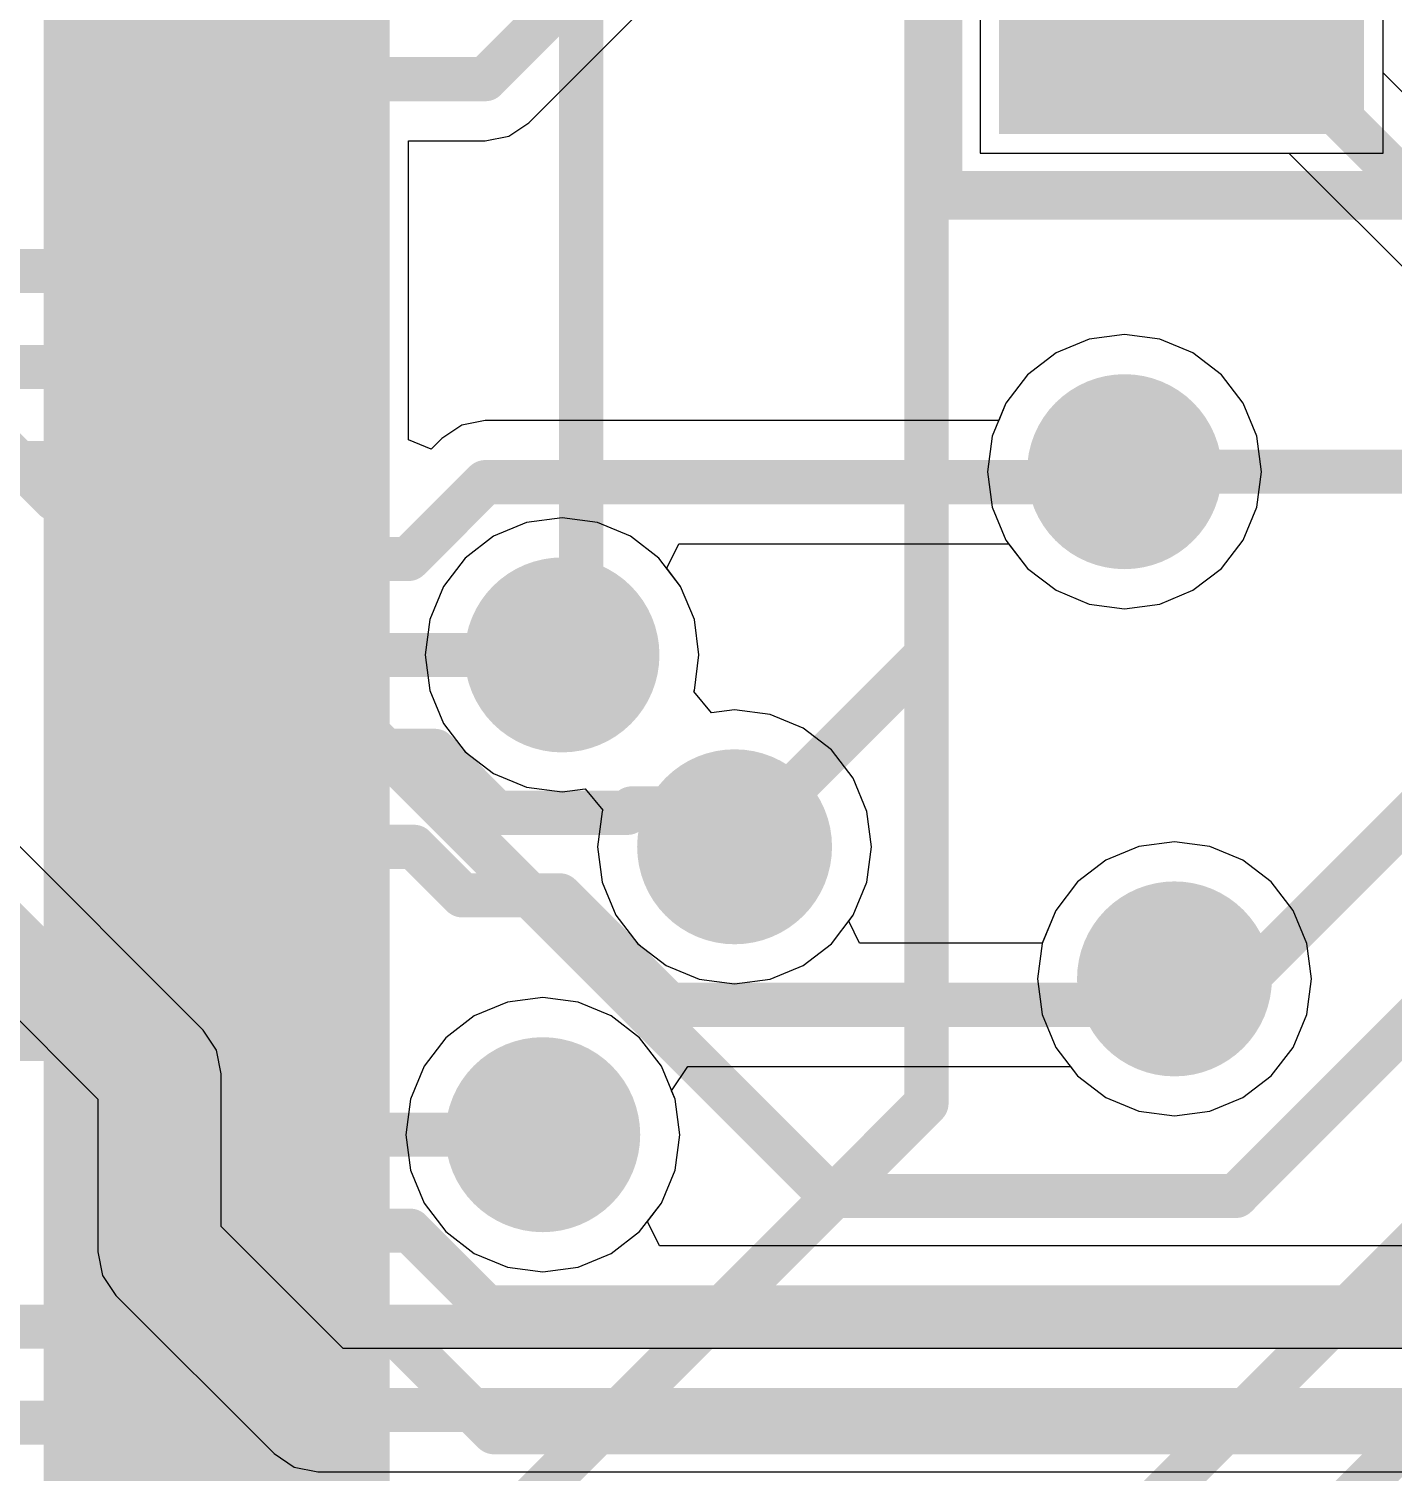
# Model space of a CAD drawing. Header units: millimetres. Extents: x 0 to 7.44, y -3.03 to 0.
# Drawn here: x 5.0362 to 5.3163, y -1.4354 to -1.1393 of the extents above; entities that cross this region are included whole.
import ezdxf

# ---------------------------------------------------------------- set-up
doc = ezdxf.new("R2010")
doc.units = ezdxf.units.MM
doc.header["$MEASUREMENT"] = 0
for name, color, linetype in [('BottomLayer', 5, 'Continuous'), ('BottomSolder', 6, 'Continuous'), ('Mechanical1', 6, 'Continuous'), ('MidLayer1', 16, 'Continuous'), ('MidLayer2', 76, 'Continuous'), ('MultiLayer', 9, 'Continuous'), ('PadHoleLayer', 156, 'Continuous'), ('TopLayer', 1, 'Continuous'), ('TopOverlay', 2, 'Continuous'), ('TopPaste', 8, 'Continuous'), ('TopSolder', 216, 'Continuous'), ('ViaHoleLayer', 16, 'Continuous')]:
    doc.layers.add(name, color=color, linetype=linetype)

# ---------------------------------------------------------------- blocks, each defined once
blk = doc.blocks.new('51022_0200_1')
at = {"layer": 'BottomLayer', "const_width": 0.03346}
blk.add_lwpolyline([(0.03327, -0.025, 1), (0.06673, -0.025, 1)], format="xyb", close=True, dxfattribs=at)
at = {"layer": 'BottomLayer'}
blk.add_solid([(-0.08346, -0.05846), (-0.01654, -0.05846), (-0.08346, 0.00846), (-0.01654, 0.00846)], dxfattribs=at)
at = {"layer": 'BottomSolder', "const_width": 0.03746}
blk.add_lwpolyline([(0.03127, -0.025, 1), (0.06873, -0.025, 1)], format="xyb", close=True, dxfattribs=at)
at = {"layer": 'BottomSolder'}
blk.add_solid([(-0.08746, -0.06246), (-0.01254, -0.06246), (-0.08746, 0.01246), (-0.01254, 0.01246)], dxfattribs=at)
at = {"layer": 'Mechanical1'}
for p, q in [((-0.08591, 0.05582), (-0.08591, 0.03942)), ((-0.08591, 0.05582), (-0.07888, 0.05582)), ((-0.07888, 0.05582), (-0.07654, 0.05504)), ((-0.07654, 0.05504), (-0.07576, 0.05426)), ((-0.07576, 0.05426), (-0.07498, 0.0527)), ((-0.06974, 0.05348), (-0.07052, 0.05192)), ((-0.06818, 0.05504), (-0.06974, 0.05348)), ((-0.06662, 0.05582), (-0.06818, 0.05504)), ((-0.0635, 0.05582), (-0.06662, 0.05582)), ((-0.06193, 0.05504), (-0.0635, 0.05582)), ((-0.06037, 0.05348), (-0.06193, 0.05504)), ((-0.05959, 0.05192), (-0.06037, 0.05348)), ((-0.04873, 0.05582), (-0.05498, 0.03942)), ((-0.04249, 0.03942), (-0.04873, 0.05582)), ((-0.03866, 0.05582), (-0.03866, 0.03942)), ((-0.03866, 0.05582), (-0.03163, 0.05582)), ((-0.03163, 0.05582), (-0.02929, 0.05504)), ((-0.02929, 0.05504), (-0.02851, 0.05426)), ((-0.02851, 0.05426), (-0.02772, 0.0527)), ((-0.02405, 0.05582), (-0.02405, 0.03942)), ((-0.02405, 0.05582), (-0.01859, 0.05582)), ((-0.01859, 0.05582), (-0.01624, 0.05504)), ((-0.01624, 0.05504), (-0.01468, 0.05348)), ((-0.01468, 0.05348), (-0.0139, 0.05192)), ((0.01359, 0.05582), (0.00344, 0.05582)), ((0.00344, 0.05582), (0.00344, 0.03942)), ((0.01633, 0.05582), (0.01633, 0.03942)), ((0.01633, 0.05582), (0.02179, 0.05582)), ((0.02179, 0.05582), (0.02414, 0.05504)), ((0.02414, 0.05504), (0.0257, 0.05348)), ((0.0257, 0.05348), (0.02648, 0.05192)), ((0.03249, 0.05348), (0.03171, 0.05192)), ((0.03405, 0.05504), (0.03249, 0.05348)), ((0.03562, 0.05582), (0.03405, 0.05504)), ((0.03874, 0.05582), (0.03562, 0.05582)), ((0.0403, 0.05504), (0.03874, 0.05582)), ((0.04186, 0.05348), (0.0403, 0.05504)), ((0.04265, 0.05192), (0.04186, 0.05348)), ((0.05655, 0.05582), (0.04639, 0.05582)), ((0.04639, 0.05582), (0.04639, 0.03942)), ((-0.07498, 0.05114), (-0.07576, 0.04958)), ((-0.07498, 0.0527), (-0.07498, 0.05114)), ((-0.07052, 0.05192), (-0.07131, 0.04958)), ((-0.05881, 0.04958), (-0.05959, 0.05192)), ((-0.02772, 0.05114), (-0.02851, 0.04958)), ((-0.02772, 0.0527), (-0.02772, 0.05114)), ((-0.0139, 0.05192), (-0.01312, 0.04958)), ((0.02648, 0.05192), (0.02726, 0.04958)), ((0.03171, 0.05192), (0.03093, 0.04958)), ((-0.08591, 0.04801), (-0.07888, 0.04801)), ((-0.07654, 0.04879), (-0.07888, 0.04801)), ((-0.07888, 0.04801), (-0.07654, 0.04723)), ((-0.07576, 0.04958), (-0.07654, 0.04879)), ((-0.07131, 0.04958), (-0.07131, 0.04567)), ((-0.05881, 0.04567), (-0.05881, 0.04958)), ((-0.03163, 0.04801), (-0.03866, 0.04801)), ((-0.03319, 0.04801), (-0.02772, 0.03942)), ((-0.02929, 0.04879), (-0.03163, 0.04801)), ((-0.02851, 0.04958), (-0.02929, 0.04879)), ((-0.01312, 0.04958), (-0.01312, 0.04567)), ((0.00344, 0.04801), (0.00969, 0.04801)), ((0.02726, 0.04958), (0.02726, 0.04567)), ((0.03093, 0.04958), (0.03093, 0.04567)), ((0.04639, 0.04801), (0.05264, 0.04801)), ((-0.07654, 0.04723), (-0.07576, 0.04645)), ((-0.07576, 0.04645), (-0.07498, 0.04489)), ((-0.07498, 0.04489), (-0.07498, 0.04255)), ((-0.07131, 0.04567), (-0.07052, 0.04333)), ((-0.05959, 0.04333), (-0.05881, 0.04567)), ((-0.05264, 0.04489), (-0.04483, 0.04489)), ((-0.01312, 0.04567), (-0.0139, 0.04333)), ((0.02726, 0.04567), (0.02648, 0.04333)), ((0.03093, 0.04567), (0.03171, 0.04333)), ((0.03874, 0.04567), (0.04265, 0.04567)), ((0.04265, 0.04333), (0.04265, 0.04567)), ((-0.07498, 0.04255), (-0.07576, 0.04098)), ((-0.07052, 0.04333), (-0.06974, 0.04177)), ((-0.06974, 0.04177), (-0.06818, 0.0402)), ((-0.06193, 0.0402), (-0.06037, 0.04177)), ((-0.06037, 0.04177), (-0.05959, 0.04333)), ((-0.01468, 0.04177), (-0.01624, 0.0402)), ((-0.0139, 0.04333), (-0.01468, 0.04177)), ((0.0257, 0.04177), (0.02414, 0.0402)), ((0.02648, 0.04333), (0.0257, 0.04177)), ((0.03171, 0.04333), (0.03249, 0.04177)), ((0.03249, 0.04177), (0.03405, 0.0402)), ((0.0403, 0.0402), (0.04186, 0.04177)), ((0.04186, 0.04177), (0.04265, 0.04333)), ((-0.07888, 0.03942), (-0.08591, 0.03942)), ((-0.07654, 0.0402), (-0.07888, 0.03942)), ((-0.07576, 0.04098), (-0.07654, 0.0402)), ((-0.06818, 0.0402), (-0.06662, 0.03942)), ((-0.06662, 0.03942), (-0.0635, 0.03942)), ((-0.0635, 0.03942), (-0.06193, 0.0402)), ((-0.01859, 0.03942), (-0.02405, 0.03942)), ((-0.01624, 0.0402), (-0.01859, 0.03942)), ((0.00344, 0.03942), (0.01359, 0.03942)), ((0.02179, 0.03942), (0.01633, 0.03942)), ((0.02414, 0.0402), (0.02179, 0.03942)), ((0.03405, 0.0402), (0.03562, 0.03942)), ((0.03562, 0.03942), (0.03874, 0.03942)), ((0.03874, 0.03942), (0.0403, 0.0402)), ((0.04639, 0.03942), (0.05655, 0.03942))]:
    blk.add_line(p, q, dxfattribs=at)
at = {"layer": 'Mechanical1', "const_width": 0.01}
blk.add_lwpolyline([(-0.13937, 0.03485), (0.13937, 0.03485)], dxfattribs=at)
at = {"layer": 'Mechanical1', "const_width": 0.005}
for points in [[(-0.14187, 0.03485, 1), (-0.13687, 0.03485, 1)], [(0.13687, 0.03485, 1), (0.14187, 0.03485, 1)]]:
    blk.add_lwpolyline(points, format="xyb", close=True, dxfattribs=at)
at = {"layer": 'MidLayer1', "const_width": 0.03346}
blk.add_lwpolyline([(0.03327, -0.025, 1), (0.06673, -0.025, 1)], format="xyb", close=True, dxfattribs=at)
at = {"layer": 'MidLayer1'}
blk.add_solid([(-0.08346, -0.05846), (-0.01654, -0.05846), (-0.08346, 0.00846), (-0.01654, 0.00846)], dxfattribs=at)
at = {"layer": 'MidLayer2', "const_width": 0.03346}
blk.add_lwpolyline([(0.03327, -0.025, 1), (0.06673, -0.025, 1)], format="xyb", close=True, dxfattribs=at)
at = {"layer": 'MidLayer2'}
blk.add_solid([(-0.08346, -0.05846), (-0.01654, -0.05846), (-0.08346, 0.00846), (-0.01654, 0.00846)], dxfattribs=at)
at = {"layer": 'MultiLayer', "const_width": 0.03346}
blk.add_lwpolyline([(0.03327, -0.025, 1), (0.06673, -0.025, 1)], format="xyb", close=True, dxfattribs=at)
at = {"layer": 'MultiLayer'}
blk.add_solid([(-0.08346, -0.05846), (-0.01654, -0.05846), (-0.08346, 0.00846), (-0.01654, 0.00846)], dxfattribs=at)
at = {"layer": 'PadHoleLayer', "const_width": 0.02165}
for points in [[(-0.06083, -0.025, 1), (-0.03917, -0.025, 1)], [(0.03917, -0.025, 1), (0.06083, -0.025, 1)]]:
    blk.add_lwpolyline(points, format="xyb", close=True, dxfattribs=at)
at = {"layer": 'TopLayer', "const_width": 0.03346}
blk.add_lwpolyline([(0.03327, -0.025, 1), (0.06673, -0.025, 1)], format="xyb", close=True, dxfattribs=at)
at = {"layer": 'TopLayer'}
blk.add_solid([(-0.08346, -0.05846), (-0.01654, -0.05846), (-0.08346, 0.00846), (-0.01654, 0.00846)], dxfattribs=at)
at = {"layer": 'TopOverlay', "const_width": 0.01}
for points in [[(-0.10001, 0.025), (0.10001, 0.025)], [(-0.10001, -0.075), (-0.10001, 0.025)], [(0.10001, -0.075), (0.10001, 0.025)], [(-0.10001, -0.075), (0.10001, -0.075)]]:
    blk.add_lwpolyline(points, dxfattribs=at)
at = {"layer": 'TopOverlay', "const_width": 0.005}
for points in [[(-0.10251, 0.025, 1), (-0.09751, 0.025, 1)], [(-0.10251, 0.025, 1), (-0.09751, 0.025, 1)], [(0.09751, 0.025, 1), (0.10251, 0.025, 1)], [(0.09751, 0.025, 1), (0.10251, 0.025, 1)], [(-0.10251, -0.075, 1), (-0.09751, -0.075, 1)], [(-0.10251, -0.075, 1), (-0.09751, -0.075, 1)], [(0.09751, -0.075, 1), (0.10251, -0.075, 1)], [(0.09751, -0.075, 1), (0.10251, -0.075, 1)]]:
    blk.add_lwpolyline(points, format="xyb", close=True, dxfattribs=at)
at = {"layer": 'TopSolder', "const_width": 0.03746}
blk.add_lwpolyline([(0.03127, -0.025, 1), (0.06873, -0.025, 1)], format="xyb", close=True, dxfattribs=at)
at = {"layer": 'TopSolder'}
blk.add_solid([(-0.08746, -0.06246), (-0.01254, -0.06246), (-0.08746, 0.01246), (-0.01254, 0.01246)], dxfattribs=at)
blk = doc.blocks.new('STM32H743VIT6_61')
at = {"layer": 'TopLayer'}
for points in [[(-0.08465, 0.27165), (-0.07283, 0.27165), (-0.08465, 0.33465), (-0.07283, 0.33465)], [(-0.06496, 0.27165), (-0.05315, 0.27165), (-0.06496, 0.33465), (-0.05315, 0.33465)], [(-0.04528, 0.27165), (-0.03346, 0.27165), (-0.04528, 0.33465), (-0.03346, 0.33465)], [(-0.02559, 0.27165), (-0.01378, 0.27165), (-0.02559, 0.33465), (-0.01378, 0.33465)], [(-0.00591, 0.27165), (0.00591, 0.27165), (-0.00591, 0.33465), (0.00591, 0.33465)], [(0.01378, 0.27165), (0.02559, 0.27165), (0.01378, 0.33465), (0.02559, 0.33465)], [(0.03346, 0.27165), (0.04528, 0.27165), (0.03346, 0.33465), (0.04528, 0.33465)], [(0.05315, 0.27165), (0.06496, 0.27165), (0.05315, 0.33465), (0.06496, 0.33465)], [(0.07283, 0.27165), (0.08465, 0.27165), (0.07283, 0.33465), (0.08465, 0.33465)], [(0.09252, 0.27165), (0.10433, 0.27165), (0.09252, 0.33465), (0.10433, 0.33465)], [(0.1122, 0.27165), (0.12402, 0.27165), (0.1122, 0.33465), (0.12402, 0.33465)], [(0.13189, 0.27165), (0.1437, 0.27165), (0.13189, 0.33465), (0.1437, 0.33465)], [(0.15157, 0.27165), (0.16339, 0.27165), (0.15157, 0.33465), (0.16339, 0.33465)], [(0.17126, 0.27165), (0.18307, 0.27165), (0.17126, 0.33465), (0.18307, 0.33465)], [(0.19094, 0.27165), (0.20276, 0.27165), (0.19094, 0.33465), (0.20276, 0.33465)]]:
    blk.add_solid(points, dxfattribs=at)
at = {"layer": 'TopPaste'}
for points in [[(-0.08465, 0.27165), (-0.07283, 0.27165), (-0.08465, 0.33465), (-0.07283, 0.33465)], [(-0.06496, 0.27165), (-0.05315, 0.27165), (-0.06496, 0.33465), (-0.05315, 0.33465)], [(-0.04528, 0.27165), (-0.03346, 0.27165), (-0.04528, 0.33465), (-0.03346, 0.33465)], [(-0.02559, 0.27165), (-0.01378, 0.27165), (-0.02559, 0.33465), (-0.01378, 0.33465)], [(-0.00591, 0.27165), (0.00591, 0.27165), (-0.00591, 0.33465), (0.00591, 0.33465)], [(0.01378, 0.27165), (0.02559, 0.27165), (0.01378, 0.33465), (0.02559, 0.33465)], [(0.03346, 0.27165), (0.04528, 0.27165), (0.03346, 0.33465), (0.04528, 0.33465)], [(0.05315, 0.27165), (0.06496, 0.27165), (0.05315, 0.33465), (0.06496, 0.33465)], [(0.07283, 0.27165), (0.08465, 0.27165), (0.07283, 0.33465), (0.08465, 0.33465)], [(0.09252, 0.27165), (0.10433, 0.27165), (0.09252, 0.33465), (0.10433, 0.33465)], [(0.1122, 0.27165), (0.12402, 0.27165), (0.1122, 0.33465), (0.12402, 0.33465)], [(0.13189, 0.27165), (0.1437, 0.27165), (0.13189, 0.33465), (0.1437, 0.33465)], [(0.15157, 0.27165), (0.16339, 0.27165), (0.15157, 0.33465), (0.16339, 0.33465)], [(0.17126, 0.27165), (0.18307, 0.27165), (0.17126, 0.33465), (0.18307, 0.33465)], [(0.19094, 0.27165), (0.20276, 0.27165), (0.19094, 0.33465), (0.20276, 0.33465)]]:
    blk.add_solid(points, dxfattribs=at)
at = {"layer": 'TopSolder'}
for points in [[(-0.10833, 0.26765), (-0.08852, 0.26765), (-0.10833, 0.33865), (-0.08852, 0.33865)], [(-0.08865, 0.26765), (-0.06883, 0.26765), (-0.08865, 0.33865), (-0.06883, 0.33865)], [(-0.06896, 0.26765), (-0.04915, 0.26765), (-0.06896, 0.33865), (-0.04915, 0.33865)], [(-0.04928, 0.26765), (-0.02946, 0.26765), (-0.04928, 0.33865), (-0.02946, 0.33865)], [(-0.02959, 0.26765), (-0.00978, 0.26765), (-0.02959, 0.33865), (-0.00978, 0.33865)], [(-0.00991, 0.26765), (0.00991, 0.26765), (-0.00991, 0.33865), (0.00991, 0.33865)], [(0.00978, 0.26765), (0.02959, 0.26765), (0.00978, 0.33865), (0.02959, 0.33865)], [(0.02946, 0.26765), (0.04928, 0.26765), (0.02946, 0.33865), (0.04928, 0.33865)], [(0.04915, 0.26765), (0.06896, 0.26765), (0.04915, 0.33865), (0.06896, 0.33865)], [(0.06883, 0.26765), (0.08865, 0.26765), (0.06883, 0.33865), (0.08865, 0.33865)], [(0.08852, 0.26765), (0.10833, 0.26765), (0.08852, 0.33865), (0.10833, 0.33865)], [(0.1082, 0.26765), (0.12802, 0.26765), (0.1082, 0.33865), (0.12802, 0.33865)], [(0.12789, 0.26765), (0.1477, 0.26765), (0.12789, 0.33865), (0.1477, 0.33865)], [(0.14757, 0.26765), (0.16739, 0.26765), (0.14757, 0.33865), (0.16739, 0.33865)], [(0.16726, 0.26765), (0.18707, 0.26765), (0.16726, 0.33865), (0.18707, 0.33865)], [(0.18694, 0.26765), (0.20676, 0.26765), (0.18694, 0.33865), (0.20676, 0.33865)], [(0.20663, 0.26765), (0.22644, 0.26765), (0.20663, 0.33865), (0.22644, 0.33865)]]:
    blk.add_solid(points, dxfattribs=at)

msp = doc.modelspace()

# ---------------------------------------------------------------- linework, layer by layer
at = {"layer": 'BottomLayer'}
for p, q in [((5.31417, -1.1483), (5.31417, -1.08209)), ((5.2315, -1.08402), (5.2315, -1.16476)), ((5.34685, -1.18097), (5.31417, -1.1483)), ((5.2315, -1.16476), (5.29487, -1.16476)), ((5.29487, -1.16476), (5.33587, -1.20576)), ((5.26111, -1.20201), (5.25384, -1.20297)), ((5.26839, -1.20297), (5.26111, -1.20201)), ((5.25384, -1.20297), (5.24706, -1.20578)), ((5.27517, -1.20578), (5.26839, -1.20297)), ((5.24706, -1.20578), (5.24123, -1.21025)), ((5.28099, -1.21025), (5.27517, -1.20578)), ((5.24123, -1.21025), (5.23677, -1.21607)), ((5.28546, -1.21607), (5.28099, -1.21025)), ((5.23677, -1.21607), (5.23396, -1.22285)), ((5.28827, -1.22285), (5.28546, -1.21607)), ((5.23396, -1.22285), (5.233, -1.23013)), ((5.28923, -1.23013), (5.28827, -1.22285)), ((5.233, -1.23013), (5.23396, -1.2374)), ((5.28827, -1.2374), (5.28923, -1.23013)), ((5.23396, -1.2374), (5.23677, -1.24418)), ((5.28546, -1.24418), (5.28827, -1.2374)), ((5.14567, -1.2396), (5.13839, -1.24056)), ((5.15295, -1.24056), (5.14567, -1.2396)), ((5.13161, -1.24337), (5.12579, -1.24784)), ((5.13839, -1.24056), (5.13161, -1.24337)), ((5.15973, -1.24337), (5.15295, -1.24056)), ((5.16555, -1.24784), (5.15973, -1.24337)), ((5.23677, -1.24418), (5.24123, -1.25001)), ((5.28099, -1.25001), (5.28546, -1.24418)), ((5.12579, -1.24784), (5.12132, -1.25366)), ((5.17002, -1.25366), (5.16555, -1.24784)), ((5.24123, -1.25001), (5.24706, -1.25447)), ((5.27517, -1.25447), (5.28099, -1.25001)), ((5.12132, -1.25366), (5.11851, -1.26044)), ((5.17283, -1.26044), (5.17002, -1.25366)), ((5.24706, -1.25447), (5.25384, -1.25728)), ((5.26839, -1.25728), (5.27517, -1.25447)), ((5.25384, -1.25728), (5.26111, -1.25824)), ((5.26111, -1.25824), (5.26839, -1.25728)), ((5.11851, -1.26044), (5.11755, -1.26772)), ((5.17378, -1.26772), (5.17283, -1.26044)), ((5.11755, -1.26772), (5.11851, -1.27499)), ((5.17283, -1.27499), (5.17378, -1.26772)), ((5.11851, -1.27499), (5.12132, -1.28177)), ((5.17273, -1.27522), (5.17283, -1.27499)), ((5.17633, -1.2796), (5.17273, -1.27522)), ((5.18109, -1.27897), (5.17633, -1.2796)), ((5.18837, -1.27993), (5.18109, -1.27897)), ((5.12132, -1.28177), (5.12579, -1.2876)), ((5.19515, -1.28274), (5.18837, -1.27993)), ((5.20097, -1.2872), (5.19515, -1.28274)), ((5.12579, -1.2876), (5.13161, -1.29206)), ((5.20544, -1.29303), (5.20097, -1.2872)), ((5.13161, -1.29206), (5.13839, -1.29487)), ((5.20825, -1.29981), (5.20544, -1.29303)), ((5.07201, -1.34471), (5.02127, -1.29396)), ((5.13839, -1.29487), (5.14567, -1.29583)), ((5.14567, -1.29583), (5.15043, -1.2952)), ((5.15043, -1.2952), (5.15403, -1.29958)), ((5.15403, -1.29958), (5.15394, -1.29981)), ((5.15394, -1.29981), (5.15298, -1.30708)), ((5.20921, -1.30708), (5.20825, -1.29981)), ((5.15298, -1.30708), (5.15394, -1.31436)), ((5.20825, -1.31436), (5.20921, -1.30708)), ((5.26409, -1.30702), (5.25731, -1.30983)), ((5.27137, -1.30607), (5.26409, -1.30702)), ((5.27865, -1.30702), (5.27137, -1.30607)), ((5.28543, -1.30983), (5.27865, -1.30702)), ((5.25731, -1.30983), (5.25149, -1.3143)), ((5.29125, -1.3143), (5.28543, -1.30983)), ((5.15394, -1.31436), (5.15674, -1.32114)), ((5.20544, -1.32114), (5.20825, -1.31436)), ((5.25149, -1.3143), (5.24702, -1.32012)), ((5.29572, -1.32012), (5.29125, -1.3143)), ((5.24702, -1.32012), (5.24421, -1.3269)), ((5.29853, -1.3269), (5.29572, -1.32012)), ((5.15674, -1.32114), (5.16121, -1.32696)), ((5.20097, -1.32696), (5.20544, -1.32114)), ((5.16121, -1.32696), (5.16703, -1.33143)), ((5.19515, -1.33143), (5.20097, -1.32696)), ((5.24421, -1.3269), (5.24326, -1.33418)), ((5.29948, -1.33418), (5.29853, -1.3269)), ((5.16703, -1.33143), (5.17382, -1.33424)), ((5.18837, -1.33424), (5.19515, -1.33143)), ((5.17382, -1.33424), (5.18109, -1.3352)), ((5.18109, -1.3352), (5.18837, -1.33424)), ((5.24326, -1.33418), (5.24421, -1.34146)), ((5.29853, -1.34146), (5.29948, -1.33418)), ((5.02715, -1.33561), (5.05043, -1.35888)), ((5.14172, -1.33802), (5.13445, -1.33898)), ((5.149, -1.33898), (5.14172, -1.33802)), ((5.13445, -1.33898), (5.12766, -1.34179)), ((5.15578, -1.34179), (5.149, -1.33898)), ((5.12766, -1.34179), (5.12184, -1.34626)), ((5.1616, -1.34626), (5.15578, -1.34179)), ((5.24421, -1.34146), (5.24702, -1.34824)), ((5.29572, -1.34824), (5.29853, -1.34146)), ((5.07475, -1.34881), (5.07201, -1.34471)), ((5.12184, -1.34626), (5.11737, -1.35208)), ((5.16607, -1.35208), (5.1616, -1.34626)), ((5.07572, -1.35365), (5.07475, -1.34881)), ((5.24702, -1.34824), (5.25149, -1.35406)), ((5.29125, -1.35406), (5.29572, -1.34824)), ((5.11737, -1.35208), (5.11457, -1.35886)), ((5.16888, -1.35886), (5.16607, -1.35208)), ((5.07572, -1.38494), (5.07572, -1.35365)), ((5.25149, -1.35406), (5.25731, -1.35853)), ((5.28543, -1.35853), (5.29125, -1.35406)), ((5.05043, -1.35888), (5.05043, -1.39018)), ((5.11457, -1.35886), (5.11361, -1.36614)), ((5.16984, -1.36614), (5.16888, -1.35886)), ((5.25731, -1.35853), (5.26409, -1.36134)), ((5.27865, -1.36134), (5.28543, -1.35853)), ((5.26409, -1.36134), (5.27137, -1.3623)), ((5.27137, -1.3623), (5.27865, -1.36134)), ((5.11361, -1.36614), (5.11457, -1.37342)), ((5.16888, -1.37342), (5.16984, -1.36614)), ((5.11457, -1.37342), (5.11737, -1.3802)), ((5.16607, -1.3802), (5.16888, -1.37342)), ((5.11737, -1.3802), (5.12184, -1.38602)), ((5.1616, -1.38602), (5.16607, -1.3802)), ((5.10077, -1.40999), (5.07572, -1.38494)), ((5.12184, -1.38602), (5.12766, -1.39049)), ((5.15578, -1.39049), (5.1616, -1.38602)), ((5.05043, -1.39018), (5.05139, -1.39502)), ((5.12766, -1.39049), (5.13445, -1.3933)), ((5.149, -1.3933), (5.15578, -1.39049)), ((5.13445, -1.3933), (5.14172, -1.39425)), ((5.14172, -1.39425), (5.149, -1.3933)), ((5.05139, -1.39502), (5.05413, -1.39912)), ((5.05413, -1.39912), (5.08659, -1.43157)), ((5.64202, -1.40999), (5.10077, -1.40999)), ((5.08659, -1.43157), (5.09069, -1.43432)), ((5.09069, -1.43432), (5.09553, -1.43528)), ((5.09553, -1.43528), (5.64726, -1.43528))]:
    msp.add_line(p, q, dxfattribs=at)
at = {"layer": 'BottomLayer', "const_width": 0.00906}
for points in [[(5.27559, -1.1276), (5.36637, -1.21837)], [(5.01233, -1.3029), (5.06307, -1.35365)], [(5.06307, -1.39018), (5.06307, -1.35365)], [(5.06307, -1.39018), (5.09553, -1.42263)], [(5.09553, -1.42263), (5.64726, -1.42263)]]:
    msp.add_lwpolyline(points, dxfattribs=at)
at = {"layer": 'BottomLayer'}
for points, const_width in [([(5.25111, -1.23013, 1), (5.27111, -1.23013, 1)], 0.02), ([(5.13567, -1.26772, 1), (5.15567, -1.26772, 1)], 0.02), ([(5.17109, -1.30708, 1), (5.19109, -1.30708, 1)], 0.02), ([(5.26137, -1.33418, 1), (5.28137, -1.33418, 1)], 0.02), ([(5.13172, -1.36614, 1), (5.15172, -1.36614, 1)], 0.02), ([(5.06081, -1.35365, 1), (5.06533, -1.35365, 1)], 0.00453), ([(5.06081, -1.35365, 1), (5.06533, -1.35365, 1)], 0.00453), ([(5.06081, -1.39018, 1), (5.06533, -1.39018, 1)], 0.00453), ([(5.06081, -1.39018, 1), (5.06533, -1.39018, 1)], 0.00453), ([(5.09326, -1.42263, 1), (5.09779, -1.42263, 1)], 0.00453), ([(5.09326, -1.42263, 1), (5.09779, -1.42263, 1)], 0.00453)]:
    msp.add_lwpolyline(points, format="xyb", close=True, dxfattribs=dict(at, const_width=const_width))
at = {"layer": 'MidLayer1', "const_width": 0.00906}
for points in [[(5.22047, -1.35972), (5.22047, -1.13436)], [(4.8189, -1.88976), (5.48032, -1.22835)], [(4.82283, -1.9252), (5.51575, -1.23228)], [(5.08487, -1.49533), (5.22047, -1.35972)]]:
    msp.add_lwpolyline(points, dxfattribs=at)
at = {"layer": 'MidLayer1'}
for points, const_width in [([(5.25111, -1.23013, 1), (5.27111, -1.23013, 1)], 0.02), ([(5.13567, -1.26772, 1), (5.15567, -1.26772, 1)], 0.02), ([(5.17109, -1.30708, 1), (5.19109, -1.30708, 1)], 0.02), ([(5.26137, -1.33418, 1), (5.28137, -1.33418, 1)], 0.02), ([(5.13172, -1.36614, 1), (5.15172, -1.36614, 1)], 0.02), ([(5.21821, -1.35972, 1), (5.22274, -1.35972, 1)], 0.00453), ([(5.21821, -1.35972, 1), (5.22274, -1.35972, 1)], 0.00453)]:
    msp.add_lwpolyline(points, format="xyb", close=True, dxfattribs=dict(at, const_width=const_width))
at = {"layer": 'MidLayer2', "const_width": 0.00906}
for points in [[(4.33185, -0.635), (5.06299, -1.36614)], [(5.22047, -1.2677), (5.22047, -0.75591)], [(5.14961, -1.26772), (5.14961, -0.75984)], [(4.97874, -1.17292), (5.04158, -1.23576)], [(5.26111, -1.23013), (5.78165, -1.23013)], [(5.04158, -1.23576), (5.05778, -1.23576)], [(5.05778, -1.23576), (5.20072, -1.3787)], [(5.14567, -1.26772), (5.14961, -1.26772)], [(5.18109, -1.30708), (5.22047, -1.2677)], [(5.28607, -1.33418), (5.33095, -1.2893)], [(5.28397, -1.3787), (5.34052, -1.32215)], [(5.27137, -1.33418), (5.28607, -1.33418)], [(5.06299, -1.36614), (5.14172, -1.36614)], [(5.20072, -1.3787), (5.28397, -1.3787)], [(4.99606, -1.40551), (5.48487, -1.40551)]]:
    msp.add_lwpolyline(points, dxfattribs=at)
at = {"layer": 'MidLayer2'}
for points, const_width in [([(5.25111, -1.23013, 1), (5.27111, -1.23013, 1)], 0.02), ([(5.25885, -1.23013, 1), (5.26338, -1.23013, 1)], 0.00453), ([(5.03932, -1.23576, 1), (5.04385, -1.23576, 1)], 0.00453), ([(5.03932, -1.23576, 1), (5.04385, -1.23576, 1)], 0.00453), ([(5.05551, -1.23576, 1), (5.06004, -1.23576, 1)], 0.00453), ([(5.05551, -1.23576, 1), (5.06004, -1.23576, 1)], 0.00453), ([(5.13567, -1.26772, 1), (5.15567, -1.26772, 1)], 0.02), ([(5.14341, -1.26772, 1), (5.14793, -1.26772, 1)], 0.00453), ([(5.14734, -1.26772, 1), (5.15187, -1.26772, 1)], 0.00453), ([(5.14734, -1.26772, 1), (5.15187, -1.26772, 1)], 0.00453), ([(5.21821, -1.2677, 1), (5.22274, -1.2677, 1)], 0.00453), ([(5.21821, -1.2677, 1), (5.22274, -1.2677, 1)], 0.00453), ([(5.17109, -1.30708, 1), (5.19109, -1.30708, 1)], 0.02), ([(5.17883, -1.30708, 1), (5.18336, -1.30708, 1)], 0.00453), ([(5.26137, -1.33418, 1), (5.28137, -1.33418, 1)], 0.02), ([(5.26911, -1.33418, 1), (5.27363, -1.33418, 1)], 0.00453), ([(5.28381, -1.33418, 1), (5.28833, -1.33418, 1)], 0.00453), ([(5.28381, -1.33418, 1), (5.28833, -1.33418, 1)], 0.00453), ([(5.13172, -1.36614, 1), (5.15172, -1.36614, 1)], 0.02), ([(5.06073, -1.36614, 1), (5.06525, -1.36614, 1)], 0.00453), ([(5.06073, -1.36614, 1), (5.06525, -1.36614, 1)], 0.00453), ([(5.13946, -1.36614, 1), (5.14399, -1.36614, 1)], 0.00453), ([(5.19846, -1.3787, 1), (5.20298, -1.3787, 1)], 0.00453), ([(5.19846, -1.3787, 1), (5.20298, -1.3787, 1)], 0.00453), ([(5.28171, -1.3787, 1), (5.28624, -1.3787, 1)], 0.00453), ([(5.28171, -1.3787, 1), (5.28624, -1.3787, 1)], 0.00453)]:
    msp.add_lwpolyline(points, format="xyb", close=True, dxfattribs=dict(at, const_width=const_width))
at = {"layer": 'MultiLayer', "const_width": 0.02}
for points in [[(5.25111, -1.23013, 1), (5.27111, -1.23013, 1)], [(5.13567, -1.26772, 1), (5.15567, -1.26772, 1)], [(5.17109, -1.30708, 1), (5.19109, -1.30708, 1)], [(5.26137, -1.33418, 1), (5.28137, -1.33418, 1)], [(5.13172, -1.36614, 1), (5.15172, -1.36614, 1)]]:
    msp.add_lwpolyline(points, format="xyb", close=True, dxfattribs=at)
at = {"layer": 'TopLayer'}
for p, q in [((5.13886, -1.15855), (5.80028, -0.49713)), ((5.2315, -1.08209), (5.2315, -1.16476)), ((5.31417, -1.16476), (5.31417, -1.08209)), ((5.13476, -1.16129), (5.13886, -1.15855)), ((5.11417, -1.20276), (5.11417, -1.16225)), ((5.11417, -1.16225), (5.12992, -1.16225)), ((5.12992, -1.16225), (5.13476, -1.16129)), ((5.2315, -1.16476), (5.31417, -1.16476)), ((5.26111, -1.20201), (5.25384, -1.20297)), ((5.26839, -1.20297), (5.26111, -1.20201)), ((5.11417, -1.22362), (5.11417, -1.20276)), ((5.25384, -1.20297), (5.24706, -1.20578)), ((5.27517, -1.20578), (5.26839, -1.20297)), ((5.24706, -1.20578), (5.24123, -1.21025)), ((5.28099, -1.21025), (5.27517, -1.20578)), ((5.24123, -1.21025), (5.23677, -1.21607)), ((5.28546, -1.21607), (5.28099, -1.21025)), ((5.23677, -1.21607), (5.23529, -1.21964)), ((5.28827, -1.22285), (5.28546, -1.21607)), ((5.12992, -1.21964), (5.12508, -1.2206)), ((5.23529, -1.21964), (5.12992, -1.21964)), ((5.12508, -1.2206), (5.12098, -1.22334)), ((5.11879, -1.22553), (5.11417, -1.22362)), ((5.12098, -1.22334), (5.11879, -1.22553)), ((5.28923, -1.23013), (5.28827, -1.22285)), ((5.28827, -1.2374), (5.28923, -1.23013)), ((5.28546, -1.24418), (5.28827, -1.2374)), ((5.16715, -1.24993), (5.16962, -1.24493)), ((5.16962, -1.24493), (5.23734, -1.24493)), ((5.23734, -1.24493), (5.24123, -1.25001)), ((5.28099, -1.25001), (5.28546, -1.24418)), ((5.17002, -1.25366), (5.16715, -1.24993)), ((5.24123, -1.25001), (5.24706, -1.25447)), ((5.27517, -1.25447), (5.28099, -1.25001)), ((5.17283, -1.26044), (5.17002, -1.25366)), ((5.24706, -1.25447), (5.25384, -1.25728)), ((5.26839, -1.25728), (5.27517, -1.25447)), ((5.25384, -1.25728), (5.26111, -1.25824)), ((5.26111, -1.25824), (5.26839, -1.25728)), ((5.17378, -1.26772), (5.17283, -1.26044)), ((5.17283, -1.27499), (5.17378, -1.26772)), ((5.17273, -1.27522), (5.17283, -1.27499)), ((5.17633, -1.2796), (5.17273, -1.27522)), ((5.18109, -1.27897), (5.17633, -1.2796)), ((5.18837, -1.27993), (5.18109, -1.27897)), ((5.19515, -1.28274), (5.18837, -1.27993)), ((5.20097, -1.2872), (5.19515, -1.28274)), ((5.20544, -1.29303), (5.20097, -1.2872)), ((5.20825, -1.29981), (5.20544, -1.29303)), ((5.20921, -1.30708), (5.20825, -1.29981)), ((5.20825, -1.31436), (5.20921, -1.30708)), ((5.26409, -1.30702), (5.25731, -1.30983)), ((5.27137, -1.30607), (5.26409, -1.30702)), ((5.27865, -1.30702), (5.27137, -1.30607)), ((5.28543, -1.30983), (5.27865, -1.30702)), ((5.25731, -1.30983), (5.25149, -1.3143)), ((5.29125, -1.3143), (5.28543, -1.30983)), ((5.20544, -1.32114), (5.20825, -1.31436)), ((5.25149, -1.3143), (5.24702, -1.32012)), ((5.29572, -1.32012), (5.29125, -1.3143)), ((5.24702, -1.32012), (5.24424, -1.32684)), ((5.29853, -1.3269), (5.29572, -1.32012)), ((5.20451, -1.32236), (5.20544, -1.32114)), ((5.20672, -1.32684), (5.20451, -1.32236)), ((5.24424, -1.32684), (5.20672, -1.32684)), ((5.29948, -1.33418), (5.29853, -1.3269)), ((5.29853, -1.34146), (5.29948, -1.33418)), ((5.29572, -1.34824), (5.29853, -1.34146)), ((5.29125, -1.35406), (5.29572, -1.34824)), ((5.16816, -1.35713), (5.1715, -1.35213)), ((5.1715, -1.35213), (5.25001, -1.35213)), ((5.25001, -1.35213), (5.25149, -1.35406)), ((5.25149, -1.35406), (5.25731, -1.35853)), ((5.28543, -1.35853), (5.29125, -1.35406)), ((5.16888, -1.35886), (5.16816, -1.35713)), ((5.16984, -1.36614), (5.16888, -1.35886)), ((5.25731, -1.35853), (5.26409, -1.36134)), ((5.27865, -1.36134), (5.28543, -1.35853)), ((5.26409, -1.36134), (5.27137, -1.3623)), ((5.27137, -1.3623), (5.27865, -1.36134)), ((5.16888, -1.37342), (5.16984, -1.36614)), ((5.16607, -1.3802), (5.16888, -1.37342)), ((5.1632, -1.38393), (5.16607, -1.3802)), ((5.16567, -1.38893), (5.1632, -1.38393)), ((5.50419, -1.38893), (5.16567, -1.38893))]:
    msp.add_line(p, q, dxfattribs=at)
at = {"layer": 'TopLayer', "const_width": 0.00906}
for points in [[(5.12992, -1.14961), (5.79134, -0.48819)], [(5.0748, -1.14961), (5.12992, -1.14961)], [(4.9948, -1.18898), (5.0748, -1.18898)], [(4.9535, -1.20866), (5.0748, -1.20866)], [(4.82296, -1.22835), (5.0748, -1.22835)], [(5.25895, -1.23228), (5.26111, -1.23013)], [(5.11417, -1.24803), (5.12992, -1.23228)], [(5.12992, -1.23228), (5.25895, -1.23228)], [(5.0748, -1.24803), (5.11417, -1.24803)], [(5.0748, -1.26772), (5.14567, -1.26772)], [(5.0748, -1.2874), (5.11953, -1.2874)], [(5.11953, -1.2874), (5.13225, -1.30012)], [(5.13225, -1.30012), (5.15909, -1.30012)], [(5.15909, -1.30012), (5.16, -1.29921)], [(5.16, -1.29921), (5.17323, -1.29921)], [(5.17323, -1.29921), (5.18109, -1.30708)], [(5.0748, -1.30709), (5.11528, -1.30709)], [(5.11528, -1.30709), (5.12524, -1.31705)], [(5.18109, -1.30708), (5.18109, -1.30708)], [(5.12524, -1.31705), (5.14523, -1.31705)], [(5.14523, -1.31705), (5.16767, -1.33949)], [(5.26607, -1.33949), (5.27137, -1.33418)], [(5.16767, -1.33949), (5.26607, -1.33949)], [(4.99606, -1.34646), (5.0748, -1.34646)], [(5.0748, -1.36614), (5.07524, -1.36658)], [(5.07524, -1.36658), (5.07569, -1.36614)], [(5.07569, -1.36614), (5.14172, -1.36614)], [(5.0748, -1.38583), (5.11449, -1.38583)], [(5.11449, -1.38583), (5.13024, -1.40157)], [(5.13024, -1.40157), (5.53937, -1.40157)], [(5.0748, -1.40551), (5.11006, -1.40551)], [(5.11006, -1.40551), (5.13171, -1.42717)], [(5.01575, -1.4252), (5.0748, -1.4252)], [(5.13171, -1.42717), (5.64567, -1.42717)]]:
    msp.add_lwpolyline(points, dxfattribs=at)
at = {"layer": 'TopLayer'}
for points, const_width in [([(5.07254, -1.14961, 1), (5.07707, -1.14961, 1)], 0.00453), ([(5.12766, -1.14961, 1), (5.13219, -1.14961, 1)], 0.00453), ([(5.12766, -1.14961, 1), (5.13219, -1.14961, 1)], 0.00453), ([(5.07254, -1.18898, 1), (5.07707, -1.18898, 1)], 0.00453), ([(5.07254, -1.20866, 1), (5.07707, -1.20866, 1)], 0.00453), ([(5.25111, -1.23013, 1), (5.27111, -1.23013, 1)], 0.02), ([(5.07254, -1.22835, 1), (5.07707, -1.22835, 1)], 0.00453), ([(5.25885, -1.23013, 1), (5.26338, -1.23013, 1)], 0.00453), ([(5.12766, -1.23228, 1), (5.13219, -1.23228, 1)], 0.00453), ([(5.12766, -1.23228, 1), (5.13219, -1.23228, 1)], 0.00453), ([(5.25669, -1.23228, 1), (5.26122, -1.23228, 1)], 0.00453), ([(5.25669, -1.23228, 1), (5.26122, -1.23228, 1)], 0.00453), ([(5.07254, -1.24803, 1), (5.07707, -1.24803, 1)], 0.00453), ([(5.11191, -1.24803, 1), (5.11644, -1.24803, 1)], 0.00453), ([(5.11191, -1.24803, 1), (5.11644, -1.24803, 1)], 0.00453), ([(5.13567, -1.26772, 1), (5.15567, -1.26772, 1)], 0.02), ([(5.07254, -1.26772, 1), (5.07707, -1.26772, 1)], 0.00453), ([(5.14341, -1.26772, 1), (5.14793, -1.26772, 1)], 0.00453), ([(5.07254, -1.2874, 1), (5.07707, -1.2874, 1)], 0.00453), ([(5.11727, -1.2874, 1), (5.1218, -1.2874, 1)], 0.00453), ([(5.11727, -1.2874, 1), (5.1218, -1.2874, 1)], 0.00453), ([(5.17109, -1.30708, 1), (5.19109, -1.30708, 1)], 0.02), ([(5.12998, -1.30012, 1), (5.13451, -1.30012, 1)], 0.00453), ([(5.12998, -1.30012, 1), (5.13451, -1.30012, 1)], 0.00453), ([(5.15683, -1.30012, 1), (5.16135, -1.30012, 1)], 0.00453), ([(5.15683, -1.30012, 1), (5.16135, -1.30012, 1)], 0.00453), ([(5.15773, -1.29921, 1), (5.16226, -1.29921, 1)], 0.00453), ([(5.15773, -1.29921, 1), (5.16226, -1.29921, 1)], 0.00453), ([(5.17096, -1.29921, 1), (5.17549, -1.29921, 1)], 0.00453), ([(5.17096, -1.29921, 1), (5.17549, -1.29921, 1)], 0.00453), ([(5.07254, -1.30709, 1), (5.07707, -1.30709, 1)], 0.00453), ([(5.11301, -1.30709, 1), (5.11754, -1.30709, 1)], 0.00453), ([(5.11301, -1.30709, 1), (5.11754, -1.30709, 1)], 0.00453), ([(5.17883, -1.30708, 1), (5.18336, -1.30708, 1)], 0.00453), ([(5.17883, -1.30708, 1), (5.18336, -1.30708, 1)], 0.00453), ([(5.17883, -1.30708, 1), (5.18336, -1.30708, 1)], 0.00453), ([(5.12297, -1.31705, 1), (5.1275, -1.31705, 1)], 0.00453), ([(5.12297, -1.31705, 1), (5.1275, -1.31705, 1)], 0.00453), ([(5.14297, -1.31705, 1), (5.1475, -1.31705, 1)], 0.00453), ([(5.14297, -1.31705, 1), (5.1475, -1.31705, 1)], 0.00453), ([(5.26137, -1.33418, 1), (5.28137, -1.33418, 1)], 0.02), ([(5.26911, -1.33418, 1), (5.27363, -1.33418, 1)], 0.00453), ([(5.16541, -1.33949, 1), (5.16993, -1.33949, 1)], 0.00453), ([(5.16541, -1.33949, 1), (5.16993, -1.33949, 1)], 0.00453), ([(5.2638, -1.33949, 1), (5.26833, -1.33949, 1)], 0.00453), ([(5.2638, -1.33949, 1), (5.26833, -1.33949, 1)], 0.00453), ([(5.07254, -1.34646, 1), (5.07707, -1.34646, 1)], 0.00453), ([(5.13172, -1.36614, 1), (5.15172, -1.36614, 1)], 0.02), ([(5.07254, -1.36614, 1), (5.07707, -1.36614, 1)], 0.00453), ([(5.07342, -1.36614, 1), (5.07795, -1.36614, 1)], 0.00453), ([(5.07342, -1.36614, 1), (5.07795, -1.36614, 1)], 0.00453), ([(5.13946, -1.36614, 1), (5.14399, -1.36614, 1)], 0.00453), ([(5.07298, -1.36658, 1), (5.07751, -1.36658, 1)], 0.00453), ([(5.07298, -1.36658, 1), (5.07751, -1.36658, 1)], 0.00453), ([(5.07254, -1.38583, 1), (5.07707, -1.38583, 1)], 0.00453), ([(5.11223, -1.38583, 1), (5.11676, -1.38583, 1)], 0.00453), ([(5.11223, -1.38583, 1), (5.11676, -1.38583, 1)], 0.00453), ([(5.12798, -1.40157, 1), (5.1325, -1.40157, 1)], 0.00453), ([(5.12798, -1.40157, 1), (5.1325, -1.40157, 1)], 0.00453), ([(5.07254, -1.40551, 1), (5.07707, -1.40551, 1)], 0.00453), ([(5.10779, -1.40551, 1), (5.11232, -1.40551, 1)], 0.00453), ([(5.10779, -1.40551, 1), (5.11232, -1.40551, 1)], 0.00453), ([(5.07254, -1.4252, 1), (5.07707, -1.4252, 1)], 0.00453), ([(5.12945, -1.42717, 1), (5.13398, -1.42717, 1)], 0.00453), ([(5.12945, -1.42717, 1), (5.13398, -1.42717, 1)], 0.00453)]:
    msp.add_lwpolyline(points, format="xyb", close=True, dxfattribs=dict(at, const_width=const_width))
at = {"layer": 'ViaHoleLayer', "const_width": 0.00956}
for points in [[(5.25633, -1.23013, 1), (5.26589, -1.23013, 1)], [(5.14089, -1.26772, 1), (5.15045, -1.26772, 1)], [(5.17631, -1.30708, 1), (5.18587, -1.30708, 1)], [(5.26659, -1.33418, 1), (5.27615, -1.33418, 1)], [(5.13694, -1.36614, 1), (5.1465, -1.36614, 1)]]:
    msp.add_lwpolyline(points, format="xyb", close=True, dxfattribs=at)

# ---------------------------------------------------------------- block references
for name, p, rotation in [('STM32H743VIT6_61', (4.77165, -1.22835), 270), ('51022_0200_1', (5.32283, -1.09843), 360)]:
    msp.add_blockref(name, p, dxfattribs=dict(rotation=rotation))

doc.saveas('drawing.dxf')
